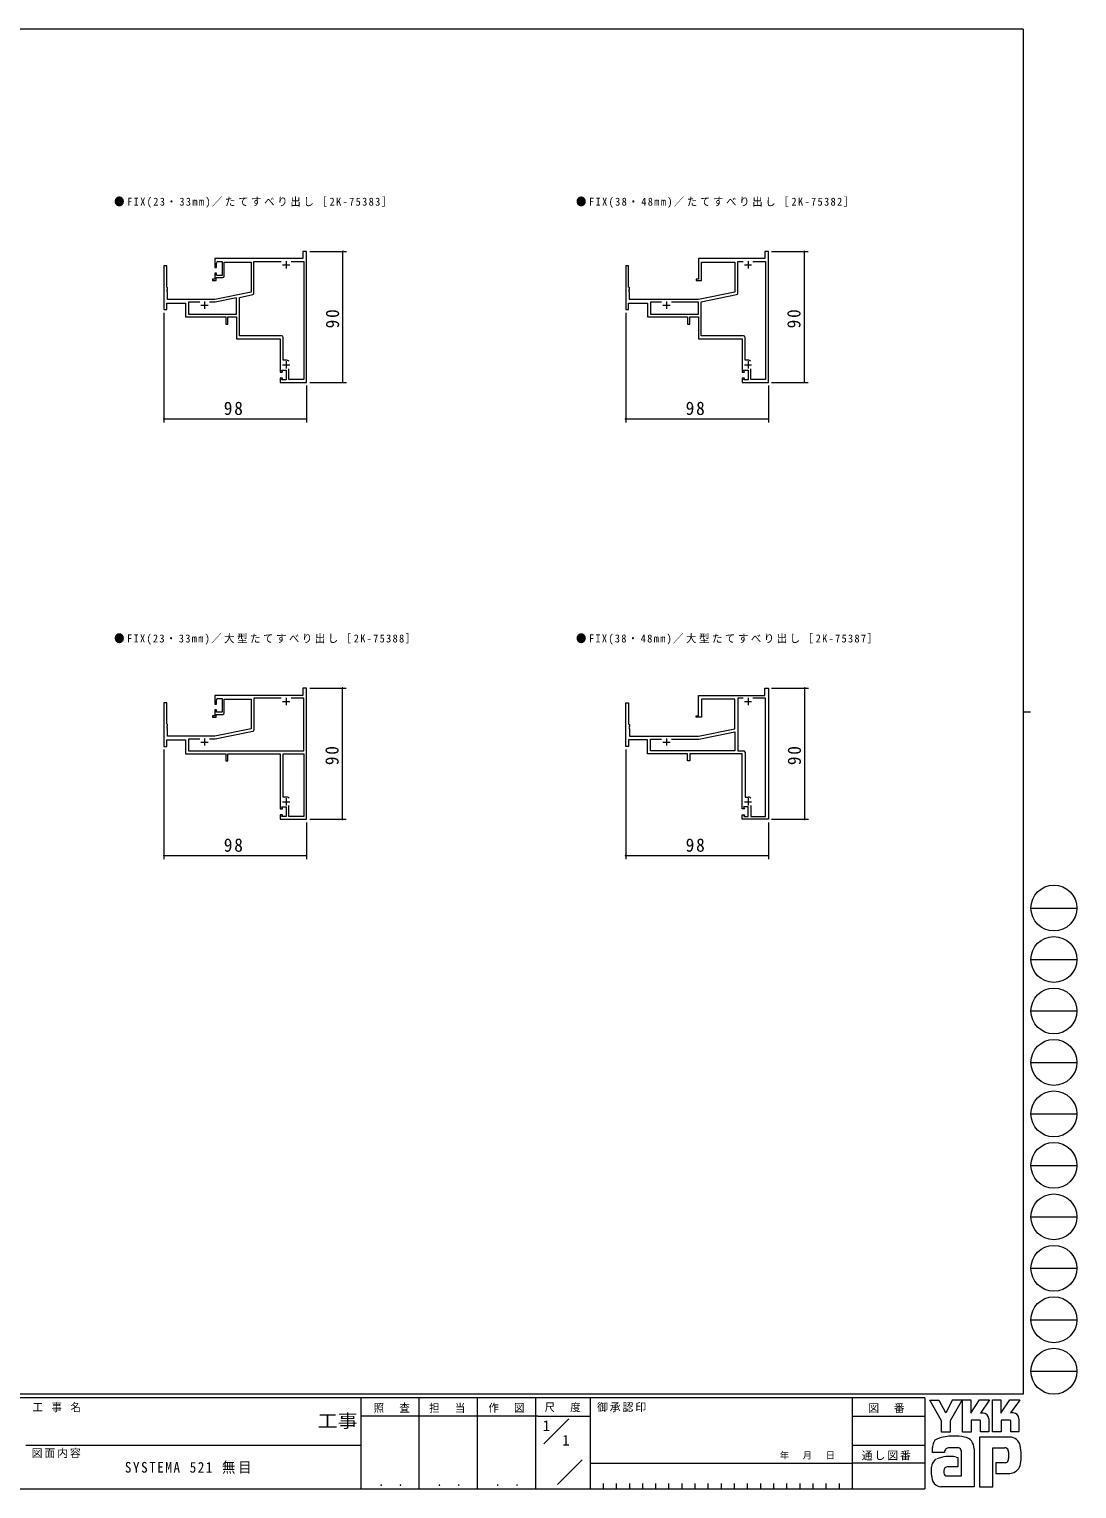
# Model space of a CAD drawing. Units: millimetres on the paper, scale 1:2.5. Extents: x -297 to 270, y -210 to 193.
# Drawn here: x -18.1 to 269.7, y -210 to 191 of the extents above; entities that cross this region are included whole.
import ezdxf
from ezdxf.enums import TextEntityAlignment as Align

# ---------------------------------------------------------------- set-up
doc = ezdxf.new("R2010")
doc.units = ezdxf.units.MM
for name, color, linetype, lineweight in [('0-1_YKK_ZWAK', 7, 'Continuous', 9), ('0-3_YKK_11', 7, 'Continuous', 9), ('0-4_YKK_D', 6, 'Continuous', 9)]:
    doc.layers.add(name, color=color, linetype=linetype, lineweight=lineweight)
doc.layers.add('0-2_USER1', color=7, linetype='Continuous')
doc.styles.add('ＭＳ ゴシック', font='')
doc.styles.get('ＭＳ ゴシック').set_extended_font_data('MS Gothic')

msp = doc.modelspace()

# ---------------------------------------------------------------- linework, layer by layer
at = {"layer": '0-1_YKK_ZWAK'}
for p, q in [((255, 191), (-295, 191)), ((255, 191), (255, -184)), ((255, 3.5), (257, 3.5)), ((257.126, -50.44), (269.726, -50.44)), ((257.126, -64.58), (269.726, -64.58)), ((257.126, -78.72), (269.726, -78.72)), ((257.126, -92.86), (269.726, -92.86)), ((257.126, -107), (269.726, -107)), ((257.126, -121.14), (269.726, -121.14)), ((257.126, -135.28), (269.726, -135.28)), ((257.126, -149.42), (269.726, -149.42)), ((257.126, -163.56), (269.726, -163.56)), ((257.126, -177.7), (269.726, -177.7)), ((255, -184), (-295, -184)), ((228, -185), (-295, -185)), ((73, -185), (73, -210)), ((89, -185), (89, -210)), ((105, -185), (105, -210)), ((121, -185), (121, -210)), ((136, -185), (136, -210)), ((208, -185), (208, -210)), ((228, -185), (228, -210)), ((229.312, -185.647), (231.822, -185.647)), ((232.594, -191.285), (229.312, -185.647)), ((235.597, -185.57), (233.772, -189.122)), ((238.328, -194.451), (238.328, -185.589)), ((246.553, -185.512), (248.889, -185.512)), ((246.553, -194.374), (246.553, -185.512)), ((251.341, -185.512), (254.044, -185.512)), ((253.774, -185.975), (251.544, -189.161)), ((254.044, -185.512), (253.774, -185.975)), ((121.703, -189.999), (73, -189.999)), ((121.703, -189.999), (136, -189.999)), ((123.264, -197.669), (130.188, -190.745)), ((208, -190), (228, -190)), ((242.981, -191.13), (240.703, -191.13)), ((243.985, -189.219), (243.243, -189.219)), ((245.53, -190.763), (245.53, -194.393)), ((248.986, -191.111), (248.986, -194.374)), ((251.264, -191.111), (248.986, -191.111)), ((251.573, -191.227), (251.264, -191.111)), ((252.286, -189.161), (251.544, -189.161)), ((251.573, -194.354), (251.573, -191.227)), ((253.832, -190.763), (253.832, -194.354)), ((251.303, -195.783), (243.02, -195.783)), ((243.02, -195.783), (243.02, -209.433)), ((248.986, -194.374), (246.553, -194.374)), ((251.573, -194.318), (251.609, -194.354)), ((253.832, -194.354), (251.573, -194.354)), ((-19, -197.999), (73, -197.999)), ((208, -197.999), (228, -197.999)), ((230.084, -200.05), (230.084, -198.672)), ((233.405, -200.05), (230.084, -200.05)), ((237.247, -198.718), (234.606, -198.768)), ((238.019, -206.479), (238.019, -199.529)), ((241.514, -198.988), (241.514, -209.414)), ((246.611, -198.756), (249.932, -198.756)), ((246.611, -209.433), (246.611, -198.756)), ((250.981, -199.826), (250.994, -201.708)), ((127.052, -208.818), (133.854, -202.015)), ((136, -203), (208, -203)), ((228, -202.999), (208, -202.999)), ((237.054, -203.95), (234.201, -203.953)), ((247.48, -202.849), (247.48, -205.803)), ((250.009, -202.849), (247.48, -202.849)), ((139.6, -208.5), (139.6, -210)), ((143.2, -208.5), (143.2, -210)), ((146.8, -208.5), (146.8, -210)), ((150.4, -208.5), (150.4, -210)), ((154, -208.5), (154, -210)), ((157.6, -208.5), (157.6, -210)), ((161.2, -208.5), (161.2, -210)), ((164.8, -208.5), (164.8, -210)), ((168.4, -208.5), (168.4, -210)), ((172, -208.5), (172, -210)), ((175.6, -208.5), (175.6, -210)), ((179.2, -208.5), (179.2, -210)), ((182.8, -208.5), (182.8, -210)), ((186.4, -208.5), (186.4, -210)), ((190, -208.5), (190, -210)), ((193.6, -208.5), (193.6, -210)), ((197.2, -208.5), (197.2, -210)), ((200.8, -208.5), (200.8, -210)), ((204.4, -208.5), (204.4, -210)), ((234.004, -206.479), (238.019, -206.479)), ((237.71, -206.479), (237.962, -206.479)), ((238.019, -206.478), (238.02, -206.479)), ((247.48, -205.803), (251.283, -205.803)), ((251.283, -205.803), (252.055, -205.63)), ((-295, -210), (228, -210)), ((233.405, -209.472), (232.343, -209.472)), ((241.282, -209.452), (233.405, -209.472)), ((241.514, -209.414), (241.282, -209.452))]:
    msp.add_line(p, q, dxfattribs=at)
for points in [[(231.822, -185.647), (233.617, -189.006), (233.772, -189.122)], [(235.597, -185.57), (238.187, -185.57), (234.95, -191.304)], [(238.328, -185.589), (240.626, -185.589), (240.626, -189.231), (243.039, -185.551)], [(243.039, -185.551), (245.771, -185.551), (243.243, -189.219)], [(248.889, -185.512), (248.889, -189.22), (251.341, -185.512)], [(234.95, -191.304), (234.95, -194.47), (232.594, -194.47), (232.594, -191.285)], [(240.703, -191.13), (240.703, -194.451), (238.328, -194.451)], [(245.53, -194.393), (243.29, -194.393), (243.29, -191.246), (242.981, -191.13)], [(236.552, -201.266), (237.054, -201.382), (237.054, -203.95)], [(243.02, -209.433), (246.051, -209.433), (246.611, -209.433)]]:
    msp.add_lwpolyline(points, dxfattribs=at)
for centre in [(263.426, -50.44), (263.426, -64.58), (263.426, -78.72), (263.426, -92.86), (263.426, -107), (263.426, -121.14), (263.426, -135.28), (263.426, -149.42), (263.426, -163.56), (263.426, -177.7)]:
    msp.add_circle(centre, 6.3, dxfattribs=at)
for centre, radius, start, end in [((243.985, -190.763), 1.545, 0.00165, 89.99603), ((252.286, -190.706), 1.545, 0.00165, 89.99603), ((232.005, -197.897), 1.746, 109.02126, 161.51263), ((235.659, -208.144), 12.629, 89.89165, 109.30847), ((236.03, -210.331), 14.82, 78.78009, 91.46938), ((238.379, -198.926), 3.178, 40.66422, 80.31693), ((251.194, -198.886), 3.101, 14.44571, 87.08746), ((233.685, -198.69), 3.598, 158.41083, 179.71774), ((234.911, -200.005), 1.507, 138.46381, 181.71359), ((234.511, -199.979), 1.215, 85.50551, 126.78038), ((236.897, -199.824), 1.161, 14.75519, 72.44994), ((238.221, -198.918), 3.294, 358.78058, 38.76563), ((250.046, -199.628), 0.878, 16.43123, 96.91661), ((248.379, -200.148), 2.624, 4.93422, 17.03551), ((239.547, -200.848), 14.9, 350.99026, 10.67624), ((237.606, -205.282), 7.916, 168.76372, 199.80078), ((232.591, -204.234), 2.792, 121.8271, 169.08475), ((234.8, -210.61), 9.506, 79.38097, 112.05824), ((234.207, -204.985), 1.032, 90.33952, 178.03638), ((250.01, -201.917), 0.933, 269.95467, 342.90144), ((248.364, -201.458), 2.64, 343.6902, 354.75362), ((251.239, -202.675), 3.065, 285.4429, 349.90448), ((232.6, -206.745), 2.731, 207.31435, 263.59464), ((234.844, -205.234), 1.692, 171.08202, 216.71922), ((234.179, -205.404), 1.09, 230.97279, 260.7549)]:
    msp.add_arc(centre, radius, start, end, dxfattribs=at)
at = {"layer": '0-3_YKK_11'}
for p, q in [((58.107, 93.965), (58.107, 129.965)), ((185, 93.965), (185, 129.965)), ((19.707, 125.965), (18.907, 125.965)), ((18.907, 125.965), (18.907, 113.965)), ((57.107, 127.965), (32.907, 127.965)), ((33.747, 127.165), (34.907, 127.165)), ((34.907, 127.165), (34.907, 123.365)), ((35.507, 123.165), (35.507, 126.965)), ((35.507, 126.965), (42.907, 126.965)), ((42.907, 126.965), (42.907, 118.765)), ((51.507, 126.285), (53.507, 126.285)), ((52.507, 127.285), (52.507, 125.285)), ((53.872, 127.193), (57.335, 127.193)), ((53.872, 127.193), (57.335, 127.193)), ((57.335, 127.193), (57.335, 94.737)), ((145.8, 125.965), (145.8, 113.965)), ((165.8, 127.965), (165.8, 122.365)), ((184, 127.965), (165.8, 127.965)), ((175.8, 126.965), (175.8, 118.765)), ((176.572, 127.193), (178.035, 127.193)), ((176.572, 118.46), (176.572, 127.193)), ((178.4, 126.285), (180.4, 126.285)), ((179.4, 127.285), (179.4, 125.285)), ((180.765, 127.193), (184.228, 127.193)), ((180.765, 127.193), (184.228, 127.193)), ((184.228, 127.193), (184.228, 94.737)), ((19.907, 116.765), (19.907, 118.782)), ((32.907, 116.765), (19.907, 116.765)), ((42.907, 118.765), (32.907, 116.765)), ((38.907, 117.178), (32.983, 115.993)), ((38.907, 112.737), (38.907, 117.178)), ((39.679, 117.332), (43.357, 118.068)), ((39.679, 106.737), (39.679, 117.332)), ((146.8, 116.765), (146.8, 118.782)), ((165.8, 116.765), (146.8, 116.765)), ((175.8, 118.765), (165.8, 116.765)), ((166.572, 116.132), (176.25, 118.068)), ((24.907, 115.765), (24.907, 111.965)), ((28.767, 115.993), (25.679, 115.993)), ((25.679, 112.737), (38.907, 112.737)), ((29.107, 115.165), (31.107, 115.165)), ((30.107, 116.165), (30.107, 114.165)), ((32.983, 115.993), (31.447, 115.993)), ((145.8, 113.965), (146.6, 113.965)), ((155.66, 115.993), (152.572, 115.993)), ((152.572, 112.737), (165.8, 112.737)), ((156, 115.165), (158, 115.165)), ((157, 116.165), (157, 114.165)), ((165.8, 115.993), (158.34, 115.993)), ((165.8, 112.737), (165.8, 115.993)), ((166.572, 106.737), (166.572, 116.132)), ((24.907, 111.965), (35.907, 111.965)), ((36.507, 111.965), (38.907, 111.965)), ((38.907, 111.965), (38.907, 105.965)), ((151.8, 111.965), (162.8, 111.965)), ((165.8, 111.965), (165.8, 105.965)), ((38.907, 105.965), (50.907, 105.965)), ((51.279, 106.737), (39.679, 106.737)), ((50.907, 105.965), (50.907, 96.765)), ((51.679, 100.045), (51.679, 106.337)), ((165.8, 105.965), (177.8, 105.965)), ((178.172, 106.737), (166.572, 106.737)), ((177.8, 105.965), (177.8, 96.765)), ((178.572, 100.045), (178.572, 106.337)), ((51.507, 98.765), (53.507, 98.765)), ((52.507, 100.045), (51.679, 100.045)), ((52.507, 99.765), (52.507, 97.765)), ((178.4, 98.765), (180.4, 98.765)), ((179.4, 100.045), (178.572, 100.045)), ((179.4, 99.765), (179.4, 97.765)), ((50.907, 93.965), (58.107, 93.965)), ((177.8, 93.965), (185, 93.965)), ((58.107, 9.965), (57.107, 9.965)), ((57.107, 9.965), (57.107, 7.965)), ((58.107, -26.035), (58.107, 9.965)), ((185, 9.965), (185, -26.035)), ((19.707, 5.965), (18.907, 5.965)), ((18.907, 5.965), (18.907, -6.035)), ((19.707, 0.165), (19.707, 5.965)), ((57.107, 7.965), (32.907, 7.965)), ((35.507, 3.165), (35.507, 6.965)), ((35.507, 6.965), (42.907, 6.965)), ((42.907, 6.965), (42.907, -1.235)), ((51.141, 7.193), (43.679, 7.193)), ((43.679, 7.193), (43.679, -1.54)), ((51.507, 6.285), (53.507, 6.285)), ((52.507, 7.285), (52.507, 5.285)), ((57.335, 7.193), (53.872, 7.193)), ((57.335, -7.263), (57.335, 7.193)), ((145.8, -6.035), (145.8, 5.965)), ((165.8, 7.965), (184, 7.965)), ((165.8, 2.365), (165.8, 7.965)), ((175.8, 6.965), (166.6, 6.965)), ((175.8, -1.235), (175.8, 6.965)), ((178.035, 7.193), (176.572, 7.193)), ((176.572, 7.193), (176.572, -7.263)), ((178.4, 6.285), (180.4, 6.285)), ((179.4, 7.285), (179.4, 5.285)), ((184.228, 7.193), (180.765, 7.193)), ((184.228, -25.263), (184.228, 7.193)), ((32.907, -3.235), (19.907, -3.235)), ((28.767, -4.007), (25.679, -4.007)), ((28.767, -4.007), (25.679, -4.007)), ((25.679, -4.007), (25.679, -7.263)), ((30.107, -3.835), (30.107, -5.835)), ((32.983, -4.007), (31.447, -4.007)), ((42.907, -1.235), (32.907, -3.235)), ((43.357, -1.932), (32.983, -4.007)), ((146.752, -0.525), (146.752, -0.745)), ((146.8, -3.235), (165.8, -3.235)), ((157, -3.835), (157, -5.835)), ((158.34, -4.007), (165.876, -4.007)), ((158.34, -4.007), (165.876, -4.007)), ((165.8, -3.235), (175.8, -1.235)), ((165.876, -4.007), (175.8, -2.022)), ((175.8, -2.022), (175.8, -7.263)), ((25.679, -7.263), (57.335, -7.263)), ((29.107, -4.835), (31.107, -4.835)), ((151.8, -4.235), (146.6, -4.235)), ((151.8, -8.035), (151.8, -4.235)), ((175.8, -7.263), (152.572, -7.263)), ((156, -4.835), (158, -4.835)), ((176.572, -7.263), (178.172, -7.263)), ((178.572, -7.663), (178.572, -19.955)), ((24.907, -8.035), (35.907, -8.035)), ((36.507, -8.035), (50.907, -8.035)), ((50.907, -8.035), (50.907, -23.235)), ((51.679, -8.035), (57.335, -8.035)), ((51.679, -19.955), (51.679, -8.035)), ((57.335, -8.035), (57.335, -25.263)), ((162.8, -8.035), (151.8, -8.035)), ((162.8, -10.035), (162.8, -8.035)), ((163.4, -10.035), (162.8, -10.035)), ((177.8, -8.035), (163.4, -8.035)), ((163.4, -8.035), (163.4, -10.035)), ((177.8, -23.235), (177.8, -8.035)), ((52.507, -19.955), (51.679, -19.955)), ((178.572, -19.955), (179.4, -19.955)), ((51.312, -22.635), (52.507, -22.635)), ((51.507, -21.235), (53.507, -21.235)), ((52.507, -20.235), (52.507, -22.235)), ((52.507, -22.635), (52.507, -25.315)), ((53.279, -25.263), (53.279, -22.312)), ((178.4, -21.235), (180.4, -21.235)), ((179.4, -20.235), (179.4, -22.235)), ((179.4, -25.315), (179.4, -22.635)), ((180.172, -22.312), (180.172, -25.263)), ((180.172, -22.312), (180.172, -25.263)), ((50.907, -26.035), (58.107, -26.035)), ((52.507, -25.315), (51.351, -25.315)), ((57.335, -25.263), (53.279, -25.263)), ((185, -26.035), (177.8, -26.035)), ((180.172, -25.263), (184.228, -25.263))]:
    msp.add_line(p, q, dxfattribs=at)
for points in [[(58.107, 129.965), (57.107, 129.965), (57.107, 127.965)], [(185, 129.965), (184, 129.965), (184, 127.965)], [(19.907, 118.782), (19.859, 118.855), (19.859, 119.075), (19.907, 119.148), (19.907, 119.182), (19.859, 119.255), (19.859, 119.475), (19.907, 119.548), (19.907, 119.965), (19.707, 120.165), (19.707, 125.965)], [(32.907, 127.965), (32.907, 125.565), (33.347, 125.565), (33.347, 126.765)], [(43.679, 118.46), (43.679, 127.193), (51.141, 127.193)], [(146.8, 118.782), (146.752, 118.855), (146.752, 119.075), (146.8, 119.148), (146.8, 119.182), (146.752, 119.255), (146.752, 119.475), (146.8, 119.548), (146.8, 119.965), (146.6, 120.165), (146.6, 125.965), (145.8, 125.965)], [(166.6, 121.965), (166.6, 126.965), (175.8, 126.965)], [(34.907, 123.365), (33.347, 123.365), (33.347, 123.965), (32.907, 123.965), (32.907, 122.365), (32.307, 122.365), (32.307, 121.965), (33.307, 121.965), (33.307, 122.765), (35.107, 122.765)], [(165.8, 122.365), (165.2, 122.365), (165.2, 121.965), (166.6, 121.965)], [(18.907, 113.965), (19.707, 113.965), (19.707, 115.765), (24.907, 115.765)], [(28.767, 115.993), (25.679, 115.993), (25.679, 112.737)], [(146.6, 113.965), (146.6, 115.765), (151.8, 115.765), (151.8, 111.965)], [(155.66, 115.993), (152.572, 115.993), (152.572, 112.737)], [(35.907, 111.965), (35.907, 109.965), (36.507, 109.965), (36.507, 111.965)], [(162.8, 111.965), (162.8, 109.965), (163.4, 109.965)], [(163.4, 109.965), (163.4, 111.965), (165.8, 111.965)], [(50.907, 96.765), (51.507, 96.765), (51.312, 97.365), (52.507, 97.365), (52.507, 94.685), (51.351, 94.685), (51.507, 95.165), (50.907, 95.165), (50.907, 93.965)], [(57.335, 94.737), (53.279, 94.737), (53.279, 97.688)], [(177.8, 96.765), (178.4, 96.765), (178.205, 97.365), (179.4, 97.365), (179.4, 94.685), (178.244, 94.685), (178.4, 95.165), (177.8, 95.165), (177.8, 93.965)], [(184.228, 94.737), (180.172, 94.737), (180.172, 97.688)], [(184, 7.965), (184, 9.965), (185, 9.965)], [(33.747, 7.165), (34.907, 7.165), (34.907, 3.365), (33.347, 3.365), (33.347, 3.965), (32.907, 3.965), (32.907, 2.365), (32.307, 2.365), (32.307, 1.965), (33.307, 1.965), (33.307, 2.765), (35.107, 2.765)], [(32.907, 7.965), (32.907, 5.565), (33.347, 5.565), (33.347, 6.765)], [(145.8, 5.965), (146.6, 5.965), (146.6, 0.165), (146.8, -0.035), (146.8, -0.452), (146.752, -0.525)], [(166.6, 6.965), (166.6, 1.965), (165.2, 1.965), (165.2, 2.365), (165.8, 2.365)], [(19.907, -3.235), (19.907, -1.218), (19.859, -1.145), (19.859, -0.925), (19.907, -0.852), (19.907, -0.818), (19.859, -0.745), (19.859, -0.525), (19.907, -0.452), (19.907, -0.035), (19.707, 0.165)], [(146.752, -0.745), (146.8, -0.818), (146.8, -0.852), (146.752, -0.925), (146.752, -1.145), (146.8, -1.218), (146.8, -3.235)], [(152.572, -7.263), (152.572, -4.007), (155.66, -4.007)], [(18.907, -6.035), (19.707, -6.035), (19.707, -4.235), (24.907, -4.235), (24.907, -8.035)], [(146.6, -4.235), (146.6, -6.035), (145.8, -6.035)], [(35.907, -8.035), (35.907, -10.035), (36.507, -10.035), (36.507, -8.035)], [(50.907, -23.235), (51.507, -23.235), (51.312, -22.635)], [(179.4, -22.635), (178.205, -22.635), (178.4, -23.235), (177.8, -23.235)], [(51.351, -25.315), (51.507, -24.835), (50.907, -24.835), (50.907, -26.035)], [(177.8, -26.035), (177.8, -24.835), (178.4, -24.835), (178.244, -25.315), (179.4, -25.315)]]:
    msp.add_lwpolyline(points, dxfattribs=at)
for centre, radius, start, end in [((33.747, 126.765), 0.4, 90, 179.99998), ((35.107, 123.165), 0.4, 270, 359.99998), ((43.279, 118.46), 0.4, 281.30989, 359.99997), ((176.172, 118.46), 0.4, 281.30989, 359.99997), ((51.279, 106.337), 0.4, 0, 89.99998), ((178.172, 106.337), 0.4, 0, 89.99998), ((52.507, 98.765), 1.28, 51.63347, 89.99998), ((179.4, 98.765), 1.28, 51.63347, 89.99998), ((33.747, 6.765), 0.4, 90, 179.99998), ((35.107, 3.165), 0.4, 270, 359.99998), ((43.279, -1.54), 0.4, 281.30989, 359.99997), ((178.172, -7.663), 0.4, 0, 89.99998), ((52.507, -21.235), 1.28, 51.63347, 89.99998), ((52.507, -21.235), 1.28, 51.63347, 89.99998), ((179.4, -21.235), 1.28, 51.63347, 89.99998)]:
    msp.add_arc(centre, radius, start, end, dxfattribs=at)
at = {"layer": '0-4_YKK_D'}
for p, q in [((58.987, 129.965), (69.107, 129.965)), ((68.107, 93.965), (68.107, 129.965)), ((185.88, 129.965), (195.88, 129.965)), ((194.88, 93.965), (194.88, 129.965)), ((18.907, 113.085), (18.907, 82.965)), ((145.8, 113.085), (145.8, 82.965)), ((58.107, 93.085), (58.107, 82.965)), ((58.987, 93.965), (69.107, 93.965)), ((185, 93.085), (185, 82.965)), ((185.88, 93.965), (195.88, 93.965)), ((18.907, 83.965), (58.107, 83.965)), ((145.8, 83.965), (185, 83.965)), ((58.987, 9.965), (68.987, 9.965)), ((67.987, -26.035), (67.987, 9.965)), ((185.88, 9.965), (196, 9.965)), ((195, -26.035), (195, 9.965)), ((18.907, -6.915), (18.907, -37.035)), ((145.8, -6.915), (145.8, -37.035)), ((58.107, -26.915), (58.107, -37.035)), ((58.987, -26.035), (68.987, -26.035)), ((185, -26.915), (185, -37.035)), ((185.88, -26.035), (196, -26.035)), ((18.907, -36.035), (58.107, -36.035)), ((145.8, -36.035), (185, -36.035))]:
    msp.add_line(p, q, dxfattribs=at)
for centre, start, end in [((68.107, 129.965), 90, 270), ((68.107, 129.965), 270, 90), ((194.88, 129.965), 90, 270), ((194.88, 129.965), 270, 90), ((68.107, 93.965), 90, 270), ((68.107, 93.965), 270, 90), ((194.88, 93.965), 90, 270), ((194.88, 93.965), 270, 90), ((18.907, 83.965), 0, 180), ((18.907, 83.965), 180, 0), ((58.107, 83.965), 0, 180), ((58.107, 83.965), 180, 0), ((145.8, 83.965), 0, 180), ((145.8, 83.965), 180, 0), ((185, 83.965), 0, 180), ((185, 83.965), 180, 0), ((67.987, 9.965), 90, 270), ((67.987, 9.965), 270, 90), ((195, 9.965), 90, 270), ((195, 9.965), 270, 90), ((67.987, -26.035), 90, 270), ((67.987, -26.035), 270, 90), ((195, -26.035), 90, 270), ((195, -26.035), 270, 90), ((18.907, -36.035), 0, 180), ((18.907, -36.035), 180, 0), ((58.107, -36.035), 0, 180), ((58.107, -36.035), 180, 0), ((145.8, -36.035), 0, 180), ((145.8, -36.035), 180, 0), ((185, -36.035), 0, 180), ((185, -36.035), 180, 0)]:
    msp.add_arc(centre, 0.106, start, end, dxfattribs=at)

# ---------------------------------------------------------------- texts
at = {"layer": '0-1_YKK_ZWAK', "color": 3, "style": 'ＭＳ ゴシック', "width": 1.1}
msp.add_text('工事', height=3.666, dxfattribs=at).set_placement((61.165, -194.254), align=Align.BOTTOM_LEFT)
at = {"layer": '0-1_YKK_ZWAK', "color": 4, "style": 'ＭＳ ゴシック'}
msp.add_text('年   月   日', height=1.833, dxfattribs=at).set_placement((188.126, -202.264), align=Align.BOTTOM_LEFT)
at = {"layer": '0-1_YKK_ZWAK', "char_height": 2.199, "attachment_point": 7, "style": 'ＭＳ ゴシック'}
for s, insert in [('\\T1.22;\\W0.95;工\\~事\\~名', (-17.134, -188.952)), ('\\T1.24;\\W0.95;照\\~\\~査', (76.564, -189.129)), ('\\T1.24;\\W0.95;担\\~\\~当', (91.825, -189.129)), ('\\T1.24;\\W0.95;作\\~\\~図', (108.086, -189.116)), ('\\T1.24;\\W0.95;尺\\~\\~度', (123.509, -188.955)), ('\\T1.17;御承認印', (137.905, -188.952)), ('\\T1.17;図\u3000番', (212.427, -189.187)), ('\\T1.17;図面内容', (-17.416, -201.534)), ('\\T1.17;通し図番', (210.628, -202.203)), ('\\T1.24;\\W0.95;\\~．\\~．', (76.182, -209.247)), ('\\T1.24;\\W0.95;\\~．\\~．', (92.182, -209.247)), ('\\T1.24;\\W0.95;\\~．\\~．', (108.182, -209.247))]:
    msp.add_mtext(s, dxfattribs=dict(at, insert=insert))
at = {"layer": '0-2_USER1', "style": 'ＭＳ ゴシック'}
for p in [(123, -194.999), (128.381, -198.999)]:
    msp.add_text('1', height=2.933, dxfattribs=at).set_placement(p, align=Align.BOTTOM_LEFT)
at = {"layer": '0-2_USER1', "attachment_point": 7, "style": 'ＭＳ ゴシック'}
for s, insert, char_height in [('\\T1.26;\\W0.95;●FIX(23・33mm)／たてすべり出し［2K-75383］', (5.248, 141.93), 2.199), ('\\T1.26;\\W0.95;●FIX(38・48mm)／たてすべり出し［2K-75382］', (132.141, 141.93), 2.199), ('\\T1.25;\\W0.95;●FIX(23・33mm)／大型たてすべり出し［2K-75388］', (5.248, 21.93), 2.199), ('\\T1.25;\\W0.95;●FIX(38・48mm)／大型たてすべり出し［2K-75387］', (132.141, 21.93), 2.199), ('\\T1.24;\\W0.9;SYSTEMA\\~521\\~無目', (8.204, -205.887), 2.933)]:
    msp.add_mtext(s, dxfattribs=dict(at, insert=insert, char_height=char_height))
at = {"layer": '0-4_YKK_D', "color": 3, "char_height": 3.666, "attachment_point": 7, "rotation": 90, "style": 'ＭＳ ゴシック'}
for insert in [(67.107, 108.81), (193.88, 108.81), (66.987, -11.19), (194, -11.19)]:
    msp.add_mtext('\\T1.21;\\W0.95;90', dxfattribs=dict(at, insert=insert))
at = {"layer": '0-4_YKK_D', "color": 3, "char_height": 3.666, "attachment_point": 7, "style": 'ＭＳ ゴシック'}
for insert in [(35.388, 84.965), (162.281, 84.965), (35.388, -35.035), (162.281, -35.035)]:
    msp.add_mtext('\\T1.21;\\W0.95;98', dxfattribs=dict(at, insert=insert))

doc.saveas('drawing.dxf')
